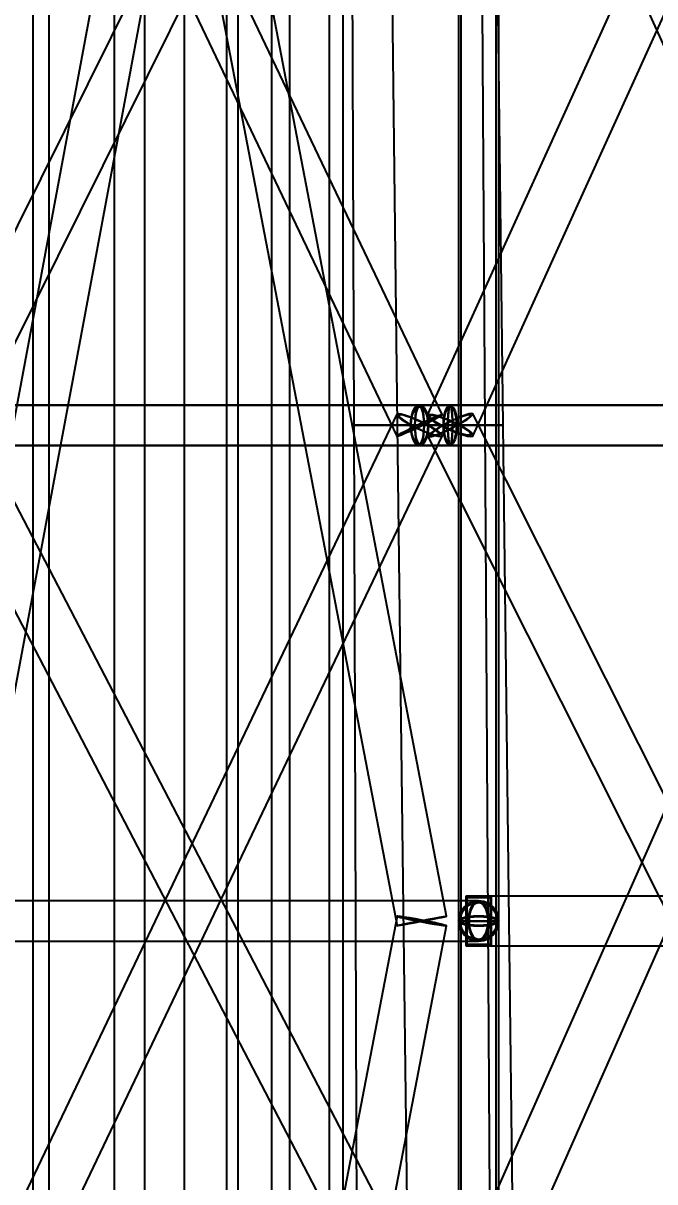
# Model space of a CAD drawing. Header units: millimetres. Extents: x -123812 to 252100, y -3000 to 639000.
# Drawn here: x 778 to 7146, y 222369 to 234055 of the extents above; entities that cross this region are included whole.
import ezdxf

# ---------------------------------------------------------------- set-up
doc = ezdxf.new("R2010")
doc.units = ezdxf.units.MM
for name, color, linetype, lineweight in [('D-STR-CORE', 7, 'Continuous', 25), ('D-STR-DIM', 7, 'Continuous', 13), ('D-STR-STRC', 7, 'Continuous', 25)]:
    doc.layers.add(name, color=color, linetype=linetype, lineweight=lineweight)
doc.styles.add('OpenSansCondensed-Light', font='OpenSansCondensed-Light.ttf')
doc.styles.add('TOWER_UNICODE', font='Arial Unicode.ttf')
doc.dimstyles.new('EZDXF', dxfattribs={"dimtxt": 0.25, "dimasz": 0.175, "dimexe": 0.375, "dimexo": 0.125, "dimgap": 0.1, "dimtad": 1, "dimlfac": 100, "dimzin": 12, "dimdsep": 46, "dimtxsty": 'OpenSansCondensed-Light', "dimblk": 'ARCHTICK', "dimcen": 2.5, "dimazin": 3, "dimtfac": 0.5, "dimtmove": 2, "dimatfit": 3})

# ---------------------------------------------------------------- blocks, each defined once
blk = doc.blocks.new('_ARCHTICK')
at = {"color": 0, "linetype": 'BYBLOCK', "const_width": 0.15}
blk.add_lwpolyline([(-0.5, -0.5), (0.5, 0.5)], dxfattribs=at)

msp = doc.modelspace()

# ---------------------------------------------------------------- linework, layer by layer
at = {"layer": 'D-STR-CORE'}
for points in [[(0, 100000), (0, 375000), (1035.3, 375000), (1035.3, 100000)], [(0, 100000), (0, 375000), (1035.3, 375000), (1035.3, 100000)], [(880, 100000), (880, 375000), (2000, 375000), (2000, 100000)], [(880, 100000), (880, 375000), (2000, 375000), (2000, 100000)], [(1700, 100000), (1700, 375000), (2828.4, 375000), (2828.4, 100000)], [(1700, 100000), (1700, 375000), (2828.4, 375000), (2828.4, 100000)], [(2404.2, 100000), (2404.2, 375000), (3464.1, 375000), (3464.1, 100000)], [(2404.2, 100000), (2404.2, 375000), (3464.1, 375000), (3464.1, 100000)], [(2944.5, 100000), (2944.5, 375000), (3863.7, 375000), (3863.7, 100000)], [(2944.5, 100000), (2944.5, 375000), (3863.7, 375000), (3863.7, 100000)], [(3284.1, 100000), (3284.1, 375000), (4000, 375000), (4000, 100000)], [(3284.1, 100000), (3284.1, 375000), (4000, 375000), (4000, 100000)]]:
    msp.add_lwpolyline(points, close=True, dxfattribs=at)
at = {"layer": 'D-STR-STRC'}
for points in [[(4415.2, 250046.6), (-249.7, 225046.6), (-241.2, 225043.7), (-216.2, 225037.8), (-176.6, 225029.4), (-124.8, 225018.9), (-64.6, 225007.2), (0, 224994.9), (64.6, 224983.1), (124.8, 224972.3), (176.6, 224963.5), (216.2, 224957.1), (241.2, 224953.7), (249.7, 224953.4), (4914.6, 249953.4)], [(-249.5, 249952.1), (4546.8, 224952.1), (4555.3, 224953.2), (4580.2, 224957.5), (4619.8, 224964.6), (4671.5, 224974.2), (4731.6, 224985.5), (4796.2, 224997.8), (4860.8, 225010.3), (4920.9, 225022), (4972.6, 225032.3), (5012.2, 225040.3), (5037.2, 225045.7), (5045.7, 225047.9), (249.5, 250047.9)], [(5166.2, 250000), (5166.2, 225000), (5173.1, 224987.3), (5193.4, 224975.5), (5225.7, 224965.4), (5267.8, 224957.6), (5316.8, 224952.8), (5369.4, 224951.1), (5421.9, 224952.8), (5471, 224957.6), (5513, 224965.4), (5545.3, 224975.5), (5565.6, 224987.3), (5572.6, 225000), (5572.6, 250000)], [(-227.4, 239890), (4546.3, 229890), (4561.6, 229893.7), (4591.5, 229904.7), (4633.7, 229922.2), (4685.5, 229945), (4743.2, 229971.5), (4803.1, 230000), (4861, 230028.5), (4912.9, 230055), (4955.3, 230077.8), (4985.3, 230095.3), (5000.9, 230106.3), (5001, 230110), (227.4, 240110)], [(4735.9, 240110.3), (-227, 230110.3), (-214.9, 230098.9), (-188.1, 230080.8), (-148.6, 230057.1), (-98.8, 230029.6), (-42.4, 230000), (17, 229970.4), (75.1, 229942.9), (128.2, 229919.2), (172.5, 229901.1), (205.1, 229889.7), (223.7, 229885.8), (227, 229889.7), (5190, 239889.7)], [(4493.2, 239892.6), (9013.8, 229892.6), (9031, 229888.8), (9062.7, 229892.6), (9106.6, 229903.7), (9159.9, 229921.4), (9218.8, 229944.4), (9279.3, 229971.2), (9337.4, 230000), (9389.1, 230028.8), (9430.8, 230055.6), (9459.7, 230078.6), (9473.9, 230096.3), (9472.3, 230107.4), (4951.6, 240107.4)], [(9392.7, 240108.9), (4854.9, 230108.9), (4851.2, 230097.6), (4863.3, 230079.7), (4890.4, 230056.4), (4930.5, 230029.2), (4981, 230000), (5038.5, 229970.8), (5098.9, 229943.6), (5158.3, 229920.3), (5212.5, 229902.4), (5257.9, 229891.1), (5291.3, 229887.3), (5310.5, 229891.1), (9848.3, 239891.1)], [(228.2, 219889), (5001.8, 229889), (5001.2, 229900.5), (4985.1, 229918.8), (4954.5, 229942.6), (4911.6, 229970.3), (4859.4, 230000), (4801.3, 230029.7), (4741.3, 230057.4), (4683.5, 230081.2), (4631.8, 230099.5), (4589.9, 230111), (4560.4, 230114.9), (4545.5, 230111), (-228.2, 220111)], [(5429.5, 220117.5), (224.7, 230117.5), (212.6, 230113.5), (186, 230101.7), (146.8, 230083.1), (97.5, 230058.7), (41.6, 230030.4), (-17.1, 230000), (-74.7, 229969.6), (-127.2, 229941.3), (-171, 229916.9), (-203.1, 229898.3), (-221.5, 229886.5), (-224.7, 229882.5), (4980.1, 219882.5)], [(0, 229796.8), (5082.7, 229796.8), (5088.7, 229803.7), (5094.4, 229824), (5099.2, 229856.3), (5102.9, 229898.4), (5105.2, 229947.4), (5106, 230000), (5105.2, 230052.6), (5102.9, 230101.6), (5099.2, 230143.7), (5094.4, 230176), (5088.7, 230196.3), (5082.7, 230203.2), (0, 230203.2)], [(0, 229796.8), (4773.7, 229796.8), (4785.7, 229803.7), (4796.9, 229824), (4806.6, 229856.3), (4814, 229898.4), (4818.6, 229947.4), (4820.2, 230000), (4818.6, 230052.6), (4814, 230101.6), (4806.6, 230143.7), (4796.9, 230176), (4785.7, 230196.3), (4773.7, 230203.2), (0, 230203.2)], [(9010.2, 230101.4), (4585.9, 220101.4), (4588.9, 220082.8), (4607.6, 220058.5), (4640.6, 220030.3), (4685.8, 220000), (4740.1, 219969.7), (4799.7, 219941.5), (4860.6, 219917.2), (4918.6, 219898.6), (4969.9, 219886.9), (5010.8, 219883), (5038.7, 219886.9), (5051.6, 219898.6), (9475.9, 229898.6)], [(9243.1, 230203.2), (4773.7, 230203.2), (4749.9, 230196.3), (4727.8, 230176), (4708.9, 230143.7), (4694.3, 230101.6), (4685.1, 230052.6), (4682, 230000), (4685.1, 229947.4), (4694.3, 229898.4), (4708.9, 229856.3), (4727.8, 229824), (4749.9, 229803.7), (4773.7, 229796.8), (9243.1, 229796.8)], [(10334.6, 220113.8), (5309.8, 230113.8), (5298.6, 230117.8), (5272.7, 230113.8), (5233.9, 230102), (5184.8, 230083.3), (5128.7, 230058.9), (5069.5, 230030.5), (5011.2, 230000), (4957.7, 229969.5), (4912.8, 229941.1), (4879.5, 229916.7), (4860, 229898), (4855.6, 229886.2), (9880.5, 219886.2)], [(9861.1, 230203.2), (5082.7, 230203.2), (5064.9, 230196.3), (5048.2, 230176), (5034, 230143.7), (5023, 230101.6), (5016.1, 230052.6), (5013.8, 230000), (5016.1, 229947.4), (5023, 229898.4), (5034, 229856.3), (5048.2, 229824), (5064.9, 229803.7), (5082.7, 229796.8), (9861.1, 229796.8)], [(0, 224796.8), (5369.4, 224796.8), (5395.7, 224803.7), (5420.2, 224824), (5441.2, 224856.3), (5457.3, 224898.4), (5467.5, 224947.4), (5471, 225000), (5467.5, 225052.6), (5457.3, 225101.6), (5441.2, 225143.7), (5420.2, 225176), (5395.7, 225196.3), (5369.4, 225203.2), (0, 225203.2)], [(0, 224796.8), (5369.4, 224796.8), (5395.7, 224803.7), (5420.2, 224824), (5441.2, 224856.3), (5457.3, 224898.4), (5467.5, 224947.4), (5471, 225000), (5467.5, 225052.6), (5457.3, 225101.6), (5441.2, 225143.7), (5420.2, 225176), (5395.7, 225196.3), (5369.4, 225203.2), (0, 225203.2)], [(249.5, 199952.2), (5045.7, 224952.2), (5037.2, 224956.1), (5012.2, 224963), (4972.6, 224972.4), (4920.9, 224983.7), (4860.8, 224996.1), (4796.2, 225008.7), (4731.6, 225020.8), (4671.5, 225031.5), (4619.8, 225040), (4580.2, 225045.8), (4555.3, 225048.4), (4546.8, 225047.8), (-249.5, 200047.8)], [(5572.6, 200000), (5572.6, 225000), (5565.6, 225012.7), (5545.3, 225024.5), (5513, 225034.6), (5471, 225042.4), (5421.9, 225047.2), (5369.4, 225048.9), (5316.8, 225047.2), (5267.8, 225042.4), (5225.7, 225034.6), (5193.4, 225024.5), (5173.1, 225012.7), (5166.2, 225000), (5166.2, 200000)]]:
    msp.add_lwpolyline(points, dxfattribs=at)
for points in [[(5191.6, 225000), (5547.2, 225000), (5547.2, 250000), (5191.6, 250000)], [(5191.6, 225000), (5547.2, 225000), (5547.2, 250000), (5191.6, 250000)], [(4073.3, 240000), (4111.4, 230000), (5435.9, 230000), (5371.4, 240000)], [(4430.8, 240000), (4549.6, 230000), (5615.8, 230000), (5495.1, 240000)], [(-70.6, 229800), (8444.2, 229800), (8444.2, 230200), (-70.6, 230200)], [(-44.8, 229800), (8978.4, 229800), (8978.4, 230200), (-44.8, 230200)], [(4687.9, 230000), (4746.1, 229970.3), (4806.1, 229942.6), (4863.8, 229918.8), (4915.5, 229900.5), (4957.5, 229889), (4986.9, 229885.1), (5001.8, 229889), (5001.2, 229900.5), (4985.1, 229918.8), (4954.5, 229942.6), (4911.6, 229970.3), (4859.4, 230000), (4801.3, 230029.7), (4741.3, 230057.4), (4683.5, 230081.2), (4631.8, 230099.5), (4589.9, 230111), (4560.4, 230114.9), (4545.5, 230111), (4546.1, 230099.5), (4562.3, 230081.2), (4592.8, 230057.4), (4635.7, 230029.7)], [(4803.1, 230000), (4743.2, 229971.5), (4685.5, 229945), (4633.7, 229922.2), (4591.5, 229904.7), (4561.6, 229893.7), (4546.3, 229890), (4546.4, 229893.7), (4562, 229904.7), (4592, 229922.2), (4634.5, 229945), (4686.4, 229971.5), (4744.2, 230000), (4804.1, 230028.5), (4861.9, 230055), (4913.6, 230077.8), (4955.9, 230095.3), (4985.7, 230106.3), (5001, 230110), (5000.9, 230106.3), (4985.3, 230095.3), (4955.3, 230077.8), (4912.9, 230055), (4861, 230028.5)], [(4696.4, 230000), (4748.8, 229973.2), (4802.9, 229948.2), (4855, 229926.8), (4901.5, 229910.3), (4939.4, 229900), (4965.9, 229896.4), (4979.4, 229900), (4978.8, 229910.3), (4964.2, 229926.8), (4936.7, 229948.2), (4898.1, 229973.2), (4850.9, 230000), (4798.5, 230026.8), (4744.4, 230051.8), (4692.3, 230073.2), (4645.8, 230089.7), (4607.9, 230100), (4581.4, 230103.6), (4567.9, 230100), (4568.5, 230089.7), (4583.1, 230073.2), (4610.6, 230051.8), (4649.3, 230026.8)], [(4800.2, 230000), (4746.2, 229974.3), (4694.1, 229950.4), (4647.5, 229929.9), (4609.4, 229914.1), (4582.5, 229904.2), (4568.6, 229900.8), (4568.8, 229904.2), (4582.8, 229914.1), (4609.9, 229929.9), (4648.2, 229950.4), (4695, 229974.3), (4747.1, 230000), (4801.1, 230025.7), (4853.2, 230049.6), (4899.8, 230070.1), (4937.9, 230085.9), (4964.8, 230095.8), (4978.7, 230099.2), (4978.6, 230095.8), (4964.5, 230085.9), (4937.4, 230070.1), (4899.2, 230049.6), (4852.4, 230025.7)], [(4865.3, 230000), (4862.2, 229947.4), (4853, 229898.4), (4838.5, 229856.3), (4819.5, 229824), (4797.4, 229803.7), (4773.7, 229796.8), (4749.9, 229803.7), (4727.8, 229824), (4708.9, 229856.3), (4694.3, 229898.4), (4685.1, 229947.4), (4682, 230000), (4685.1, 230052.6), (4694.3, 230101.6), (4708.9, 230143.7), (4727.8, 230176), (4749.9, 230196.3), (4773.7, 230203.2), (4797.4, 230196.3), (4819.5, 230176), (4838.5, 230143.7), (4853, 230101.6), (4862.2, 230052.6)], [(4858.1, 230000), (4855.2, 229951.5), (4846.8, 229906.4), (4833.4, 229867.6), (4815.9, 229837.9), (4795.5, 229819.2), (4773.7, 229812.8), (4751.8, 229819.2), (4731.4, 229837.9), (4714, 229867.6), (4700.5, 229906.4), (4692.1, 229951.5), (4689.2, 230000), (4692.1, 230048.5), (4700.5, 230093.6), (4714, 230132.4), (4731.4, 230162.1), (4751.8, 230180.8), (4773.7, 230187.2), (4795.5, 230180.8), (4815.9, 230162.1), (4833.4, 230132.4), (4846.8, 230093.6), (4855.2, 230048.5)], [(4820.2, 230000), (4818.6, 229947.4), (4814, 229898.4), (4806.6, 229856.3), (4796.9, 229824), (4785.7, 229803.7), (4773.7, 229796.8), (4761.6, 229803.7), (4750.4, 229824), (4740.8, 229856.3), (4733.4, 229898.4), (4728.7, 229947.4), (4727.1, 230000), (4728.7, 230052.6), (4733.4, 230101.6), (4740.8, 230143.7), (4750.4, 230176), (4761.6, 230196.3), (4773.7, 230203.2), (4785.7, 230196.3), (4796.9, 230176), (4806.6, 230143.7), (4814, 230101.6), (4818.6, 230052.6)], [(4816.5, 230000), (4815.1, 229951.5), (4810.8, 229906.4), (4804, 229867.6), (4795.1, 229837.9), (4784.8, 229819.2), (4773.7, 229812.8), (4762.6, 229819.2), (4752.2, 229837.9), (4743.3, 229867.6), (4736.5, 229906.4), (4732.2, 229951.5), (4730.8, 230000), (4732.2, 230048.5), (4736.5, 230093.6), (4743.3, 230132.4), (4752.2, 230162.1), (4762.6, 230180.8), (4773.7, 230187.2), (4784.8, 230180.8), (4795.1, 230162.1), (4804, 230132.4), (4810.8, 230093.6), (4815.1, 230048.5)], [(5184.4, 230000), (5234.9, 229970.8), (5275, 229943.6), (5302.1, 229920.3), (5314.2, 229902.4), (5310.5, 229891.1), (5291.3, 229887.3), (5257.9, 229891.1), (5212.5, 229902.4), (5158.3, 229920.3), (5098.9, 229943.6), (5038.5, 229970.8), (4981, 230000), (4930.5, 230029.2), (4890.4, 230056.4), (4863.3, 230079.7), (4851.2, 230097.6), (4854.9, 230108.9), (4874.1, 230112.7), (4907.5, 230108.9), (4952.9, 230097.6), (5007.1, 230079.7), (5066.4, 230056.4), (5126.9, 230029.2)], [(5011.2, 230000), (4957.7, 229969.5), (4912.8, 229941.1), (4879.5, 229916.7), (4860, 229898), (4855.6, 229886.2), (4866.8, 229882.2), (4892.6, 229886.2), (4931.5, 229898), (4980.6, 229916.7), (5036.7, 229941.1), (5095.9, 229969.5), (5154.2, 230000), (5207.7, 230030.5), (5252.6, 230058.9), (5285.9, 230083.3), (5305.4, 230102), (5309.8, 230113.8), (5298.6, 230117.8), (5272.7, 230113.8), (5233.9, 230102), (5184.8, 230083.3), (5128.7, 230058.9), (5069.5, 230030.5)], [(5174.4, 230000), (5219.9, 229973.7), (5256.1, 229949.2), (5280.5, 229928.1), (5291.4, 229912), (5288.1, 229901.8), (5270.8, 229898.4), (5240.6, 229901.8), (5199.7, 229912), (5150.9, 229928.1), (5097.3, 229949.2), (5042.8, 229973.7), (4991, 230000), (4945.5, 230026.3), (4909.3, 230050.8), (4884.9, 230071.9), (4874, 230088), (4877.3, 230098.2), (4894.6, 230101.6), (4924.8, 230098.2), (4965.7, 230088), (5014.5, 230071.9), (5068, 230050.8), (5122.6, 230026.3)], [(5018.2, 230000), (4970, 229972.5), (4929.5, 229946.9), (4899.5, 229924.9), (4881.9, 229908), (4878, 229897.4), (4888, 229893.8), (4911.4, 229897.4), (4946.4, 229908), (4990.6, 229924.9), (5041.2, 229946.9), (5094.6, 229972.5), (5147.2, 230000), (5195.4, 230027.5), (5235.9, 230053.1), (5265.9, 230075.1), (5283.5, 230092), (5287.4, 230102.6), (5277.4, 230106.2), (5254, 230102.6), (5219, 230092), (5174.8, 230075.1), (5124.2, 230053.1), (5070.8, 230027.5)], [(5151.6, 230000), (5149.3, 229947.4), (5142.4, 229898.4), (5131.4, 229856.3), (5117.2, 229824), (5100.5, 229803.7), (5082.7, 229796.8), (5064.9, 229803.7), (5048.2, 229824), (5034, 229856.3), (5023, 229898.4), (5016.1, 229947.4), (5013.8, 230000), (5016.1, 230052.6), (5023, 230101.6), (5034, 230143.7), (5048.2, 230176), (5064.9, 230196.3), (5082.7, 230203.2), (5100.5, 230196.3), (5117.2, 230176), (5131.4, 230143.7), (5142.4, 230101.6), (5149.3, 230052.6)], [(5146.2, 230000), (5144, 229951.5), (5137.7, 229906.4), (5127.6, 229867.6), (5114.4, 229837.9), (5099.1, 229819.2), (5082.7, 229812.8), (5066.3, 229819.2), (5050.9, 229837.9), (5037.8, 229867.6), (5027.7, 229906.4), (5021.4, 229951.5), (5019.2, 230000), (5021.4, 230048.5), (5027.7, 230093.6), (5037.8, 230132.4), (5050.9, 230162.1), (5066.3, 230180.8), (5082.7, 230187.2), (5099.1, 230180.8), (5114.4, 230162.1), (5127.6, 230132.4), (5137.7, 230093.6), (5144, 230048.5)], [(5106, 230000), (5105.2, 229947.4), (5102.9, 229898.4), (5099.2, 229856.3), (5094.4, 229824), (5088.7, 229803.7), (5082.7, 229796.8), (5076.7, 229803.7), (5071, 229824), (5066.2, 229856.3), (5062.5, 229898.4), (5060.1, 229947.4), (5059.4, 230000), (5060.1, 230052.6), (5062.5, 230101.6), (5066.2, 230143.7), (5071, 230176), (5076.7, 230196.3), (5082.7, 230203.2), (5088.7, 230196.3), (5094.4, 230176), (5099.2, 230143.7), (5102.9, 230101.6), (5105.2, 230052.6)], [(5104.2, 230000), (5103.5, 229951.5), (5101.3, 229906.4), (5097.9, 229867.6), (5093.4, 229837.9), (5088.3, 229819.2), (5082.7, 229812.8), (5077.1, 229819.2), (5071.9, 229837.9), (5067.5, 229867.6), (5064.1, 229906.4), (5061.9, 229951.5), (5061.2, 230000), (5061.9, 230048.5), (5064.1, 230093.6), (5067.5, 230132.4), (5071.9, 230162.1), (5077.1, 230180.8), (5082.7, 230187.2), (5088.3, 230180.8), (5093.4, 230162.1), (5097.9, 230132.4), (5101.3, 230093.6), (5103.5, 230048.5)], [(4111.4, 230000), (4143.3, 220000), (5494.2, 220000), (5435.9, 230000)], [(5435.9, 230000), (5413.4, 230000), (5347.2, 230000), (5241.9, 230000), (5104.8, 230000), (4945.1, 230000), (4773.7, 230000), (4602.3, 230000), (4442.5, 230000), (4305.4, 230000), (4200.1, 230000), (4134, 230000), (4111.4, 230000), (4134, 230000), (4200.1, 230000), (4305.4, 230000), (4442.5, 230000), (4602.3, 230000), (4773.7, 230000), (4945.1, 230000), (5104.8, 230000), (5241.9, 230000), (5347.2, 230000), (5413.4, 230000)], [(4549.6, 230000), (4670.8, 220000), (5738.8, 220000), (5615.8, 230000)], [(5615.8, 230000), (5597.6, 230000), (5544.4, 230000), (5459.6, 230000), (5349.2, 230000), (5220.7, 230000), (5082.7, 230000), (4944.7, 230000), (4816.2, 230000), (4705.7, 230000), (4621, 230000), (4567.8, 230000), (4549.6, 230000), (4567.8, 230000), (4621, 230000), (4705.7, 230000), (4816.2, 230000), (4944.7, 230000), (5082.7, 230000), (5220.7, 230000), (5349.2, 230000), (5459.6, 230000), (5544.4, 230000), (5597.6, 230000)], [(5166.2, 225000), (5173.1, 224947.4), (5193.4, 224898.4), (5225.7, 224856.3), (5267.8, 224824), (5316.8, 224803.7), (5369.4, 224796.8), (5421.9, 224803.7), (5471, 224824), (5513, 224856.3), (5545.3, 224898.4), (5565.6, 224947.4), (5572.6, 225000), (5565.6, 225052.6), (5545.3, 225101.6), (5513, 225143.7), (5471, 225176), (5421.9, 225196.3), (5369.4, 225203.2), (5316.8, 225196.3), (5267.8, 225176), (5225.7, 225143.7), (5193.4, 225101.6), (5173.1, 225052.6)], [(5556.6, 225000), (5550.2, 224951.5), (5531.5, 224906.4), (5501.7, 224867.6), (5463, 224837.9), (5417.8, 224819.2), (5369.4, 224812.8), (5320.9, 224819.2), (5275.8, 224837.9), (5237, 224867.6), (5207.2, 224906.4), (5188.5, 224951.5), (5182.2, 225000), (5188.5, 225048.5), (5207.2, 225093.6), (5237, 225132.4), (5275.8, 225162.1), (5320.9, 225180.8), (5369.4, 225187.2), (5417.8, 225180.8), (5463, 225162.1), (5501.7, 225132.4), (5531.5, 225093.6), (5550.2, 225048.5)], [(5244.4, 224750), (16224.7, 224750), (16224.7, 225250), (5244.4, 225250)], [(5494.4, 225250), (5244.4, 225250), (5244.4, 224750), (5494.4, 224750)], [(5244.4, 224750), (14834.5, 224750), (14834.5, 225250), (5244.4, 225250)], [(5244.4, 225250), (5494.4, 225250), (5494.4, 224750), (5244.4, 224750)], [(5488.4, 225238), (5250.4, 225238), (5250.4, 224762), (5488.4, 224762)], [(5250.4, 225238), (5488.4, 225238), (5488.4, 224762), (5250.4, 224762)], [(5471, 225000), (5467.5, 224947.4), (5457.3, 224898.4), (5441.2, 224856.3), (5420.2, 224824), (5395.7, 224803.7), (5369.4, 224796.8), (5343.1, 224803.7), (5318.6, 224824), (5297.5, 224856.3), (5281.4, 224898.4), (5271.2, 224947.4), (5267.8, 225000), (5271.2, 225052.6), (5281.4, 225101.6), (5297.5, 225143.7), (5318.6, 225176), (5343.1, 225196.3), (5369.4, 225203.2), (5395.7, 225196.3), (5420.2, 225176), (5441.2, 225143.7), (5457.3, 225101.6), (5467.5, 225052.6)], [(5471, 225000), (5467.5, 224947.4), (5457.3, 224898.4), (5441.2, 224856.3), (5420.2, 224824), (5395.7, 224803.7), (5369.4, 224796.8), (5343.1, 224803.7), (5318.6, 224824), (5297.5, 224856.3), (5281.4, 224898.4), (5271.2, 224947.4), (5267.8, 225000), (5271.2, 225052.6), (5281.4, 225101.6), (5297.5, 225143.7), (5318.6, 225176), (5343.1, 225196.3), (5369.4, 225203.2), (5395.7, 225196.3), (5420.2, 225176), (5441.2, 225143.7), (5457.3, 225101.6), (5467.5, 225052.6)], [(5463, 225000), (5459.8, 224951.5), (5450.4, 224906.4), (5435.5, 224867.6), (5416.2, 224837.9), (5393.6, 224819.2), (5369.4, 224812.8), (5345.1, 224819.2), (5322.6, 224837.9), (5303.2, 224867.6), (5288.3, 224906.4), (5278.9, 224951.5), (5275.8, 225000), (5278.9, 225048.5), (5288.3, 225093.6), (5303.2, 225132.4), (5322.6, 225162.1), (5345.1, 225180.8), (5369.4, 225187.2), (5393.6, 225180.8), (5416.2, 225162.1), (5435.5, 225132.4), (5450.4, 225093.6), (5459.8, 225048.5)], [(5463, 225000), (5459.8, 224951.5), (5450.4, 224906.4), (5435.5, 224867.6), (5416.2, 224837.9), (5393.6, 224819.2), (5369.4, 224812.8), (5345.1, 224819.2), (5322.6, 224837.9), (5303.2, 224867.6), (5288.3, 224906.4), (5278.9, 224951.5), (5275.8, 225000), (5278.9, 225048.5), (5288.3, 225093.6), (5303.2, 225132.4), (5322.6, 225162.1), (5345.1, 225180.8), (5369.4, 225187.2), (5393.6, 225180.8), (5416.2, 225162.1), (5435.5, 225132.4), (5450.4, 225093.6), (5459.8, 225048.5)], [(4796.2, 225008.7), (4731.6, 225020.8), (4671.5, 225031.5), (4619.8, 225040), (4580.2, 225045.8), (4555.3, 225048.4), (4546.8, 225047.8), (4555.3, 225043.9), (4580.2, 225037), (4619.8, 225027.6), (4671.5, 225016.3), (4731.6, 225003.9), (4796.2, 224991.3), (4860.8, 224979.2), (4920.9, 224968.5), (4972.6, 224960), (5012.2, 224954.2), (5037.2, 224951.6), (5045.7, 224952.2), (5037.2, 224956.1), (5012.2, 224963), (4972.6, 224972.4), (4920.9, 224983.7), (4860.8, 224996.1)], [(4796.2, 225002.2), (4731.6, 224989.7), (4671.5, 224978), (4619.8, 224967.7), (4580.2, 224959.7), (4555.3, 224954.3), (4546.8, 224952.1), (4555.3, 224953.2), (4580.2, 224957.5), (4619.8, 224964.6), (4671.5, 224974.2), (4731.6, 224985.5), (4796.2, 224997.8), (4860.8, 225010.3), (4920.9, 225022), (4972.6, 225032.3), (5012.2, 225040.3), (5037.2, 225045.7), (5045.7, 225047.9), (5037.2, 225046.8), (5012.2, 225042.5), (4972.6, 225035.4), (4920.9, 225025.8), (4860.8, 225014.5)], [(4796.2, 225007.9), (4738, 225018.8), (4683.8, 225028.4), (4637.2, 225036), (4601.4, 225041.3), (4579, 225043.7), (4571.3, 225043.1), (4579, 225039.6), (4601.4, 225033.4), (4637.2, 225024.9), (4683.8, 225014.7), (4738, 225003.5), (4796.2, 224992.1), (4854.4, 224981.2), (4908.7, 224971.6), (4955.2, 224964), (4991, 224958.7), (5013.5, 224956.3), (5021.1, 224956.9), (5013.5, 224960.4), (4991, 224966.6), (4955.2, 224975.1), (4908.7, 224985.3), (4854.4, 224996.5)], [(4796.2, 225002), (4738, 224990.7), (4683.8, 224980.1), (4637.2, 224970.9), (4601.4, 224963.6), (4579, 224958.8), (4571.3, 224956.9), (4579, 224957.8), (4601.4, 224961.6), (4637.2, 224968.1), (4683.8, 224976.7), (4738, 224986.9), (4796.2, 224998), (4854.4, 225009.3), (4908.7, 225019.9), (4955.2, 225029.1), (4991, 225036.4), (5013.4, 225041.2), (5021.1, 225043.1), (5013.4, 225042.2), (4991, 225038.4), (4955.2, 225031.9), (4908.7, 225023.3), (4854.4, 225013.1)], [(5369.4, 224951.1), (5316.8, 224952.8), (5267.8, 224957.6), (5225.7, 224965.4), (5193.4, 224975.5), (5173.1, 224987.3), (5166.2, 225000), (5173.1, 225012.7), (5193.4, 225024.5), (5225.7, 225034.6), (5267.8, 225042.4), (5316.8, 225047.2), (5369.4, 225048.9), (5421.9, 225047.2), (5471, 225042.4), (5513, 225034.6), (5545.3, 225024.5), (5565.6, 225012.7), (5572.6, 225000), (5565.6, 224987.3), (5545.3, 224975.5), (5513, 224965.4), (5471, 224957.6), (5421.9, 224952.8)], [(5369.4, 224951.1), (5316.8, 224952.8), (5267.8, 224957.6), (5225.7, 224965.4), (5193.4, 224975.5), (5173.1, 224987.3), (5166.2, 225000), (5173.1, 225012.7), (5193.4, 225024.5), (5225.7, 225034.6), (5267.8, 225042.4), (5316.8, 225047.2), (5369.4, 225048.9), (5421.9, 225047.2), (5471, 225042.4), (5513, 225034.6), (5545.3, 225024.5), (5565.6, 225012.7), (5572.6, 225000), (5565.6, 224987.3), (5545.3, 224975.5), (5513, 224965.4), (5471, 224957.6), (5421.9, 224952.8)], [(5369.4, 224954.9), (5320.9, 224956.5), (5275.8, 224961), (5237, 224968.1), (5207.2, 224977.5), (5188.5, 224988.3), (5182.2, 225000), (5188.5, 225011.7), (5207.2, 225022.5), (5237, 225031.9), (5275.8, 225039), (5320.9, 225043.5), (5369.4, 225045.1), (5417.8, 225043.5), (5463, 225039), (5501.7, 225031.9), (5531.5, 225022.5), (5550.2, 225011.7), (5556.6, 225000), (5550.2, 224988.3), (5531.5, 224977.5), (5501.7, 224968.1), (5463, 224961), (5417.8, 224956.5)], [(5369.4, 224954.9), (5320.9, 224956.5), (5275.8, 224961), (5237, 224968.1), (5207.2, 224977.5), (5188.5, 224988.3), (5182.2, 225000), (5188.5, 225011.7), (5207.2, 225022.5), (5237, 225031.9), (5275.8, 225039), (5320.9, 225043.5), (5369.4, 225045.1), (5417.8, 225043.5), (5463, 225039), (5501.7, 225031.9), (5531.5, 225022.5), (5550.2, 225011.7), (5556.6, 225000), (5550.2, 224988.3), (5531.5, 224977.5), (5501.7, 224968.1), (5463, 224961), (5417.8, 224956.5)], [(5191.6, 200000), (5547.2, 200000), (5547.2, 225000), (5191.6, 225000)], [(5547.2, 225000), (5541.1, 225000), (5523.3, 225000), (5495.1, 225000), (5458.3, 225000), (5415.4, 225000), (5369.4, 225000), (5323.3, 225000), (5280.5, 225000), (5243.6, 225000), (5215.4, 225000), (5197.6, 225000), (5191.6, 225000), (5197.6, 225000), (5215.4, 225000), (5243.6, 225000), (5280.5, 225000), (5323.3, 225000), (5369.4, 225000), (5415.4, 225000), (5458.3, 225000), (5495.1, 225000), (5523.3, 225000), (5541.1, 225000)], [(5191.6, 200000), (5547.2, 200000), (5547.2, 225000), (5191.6, 225000)], [(5547.2, 225000), (5541.1, 225000), (5523.3, 225000), (5495.1, 225000), (5458.3, 225000), (5415.4, 225000), (5369.4, 225000), (5323.3, 225000), (5280.5, 225000), (5243.6, 225000), (5215.4, 225000), (5197.6, 225000), (5191.6, 225000), (5197.6, 225000), (5215.4, 225000), (5243.6, 225000), (5280.5, 225000), (5323.3, 225000), (5369.4, 225000), (5415.4, 225000), (5458.3, 225000), (5495.1, 225000), (5523.3, 225000), (5541.1, 225000)]]:
    msp.add_lwpolyline(points, close=True, dxfattribs=at)

# ---------------------------------------------------------------- dimensions: what is measured, and where the dimension line sits
at = {"layer": 'D-STR-DIM'}
for base, p2 in [((187000, 0), (0, 450000)), ((250000, 0), (0, 375000)), ((124000, 0), (0, 350000))]:
    msp.add_linear_dim(base=base, p1=(0, 0), p2=p2, angle=90, dimstyle='EZDXF', override={"dimtxt": 8400, "dimasz": 3750, "dimexe": 2100, "dimexo": 1800, "dimgap": 2100, "dimtad": 1, "dimdec": 0, "dimlfac": 1, "dimlunit": 2, "dimtxsty": 'TOWER_UNICODE', "dimclrd": 7, "dimclre": 7, "dimclrt": 7}, dxfattribs=at).render()

doc.saveas('drawing.dxf')
